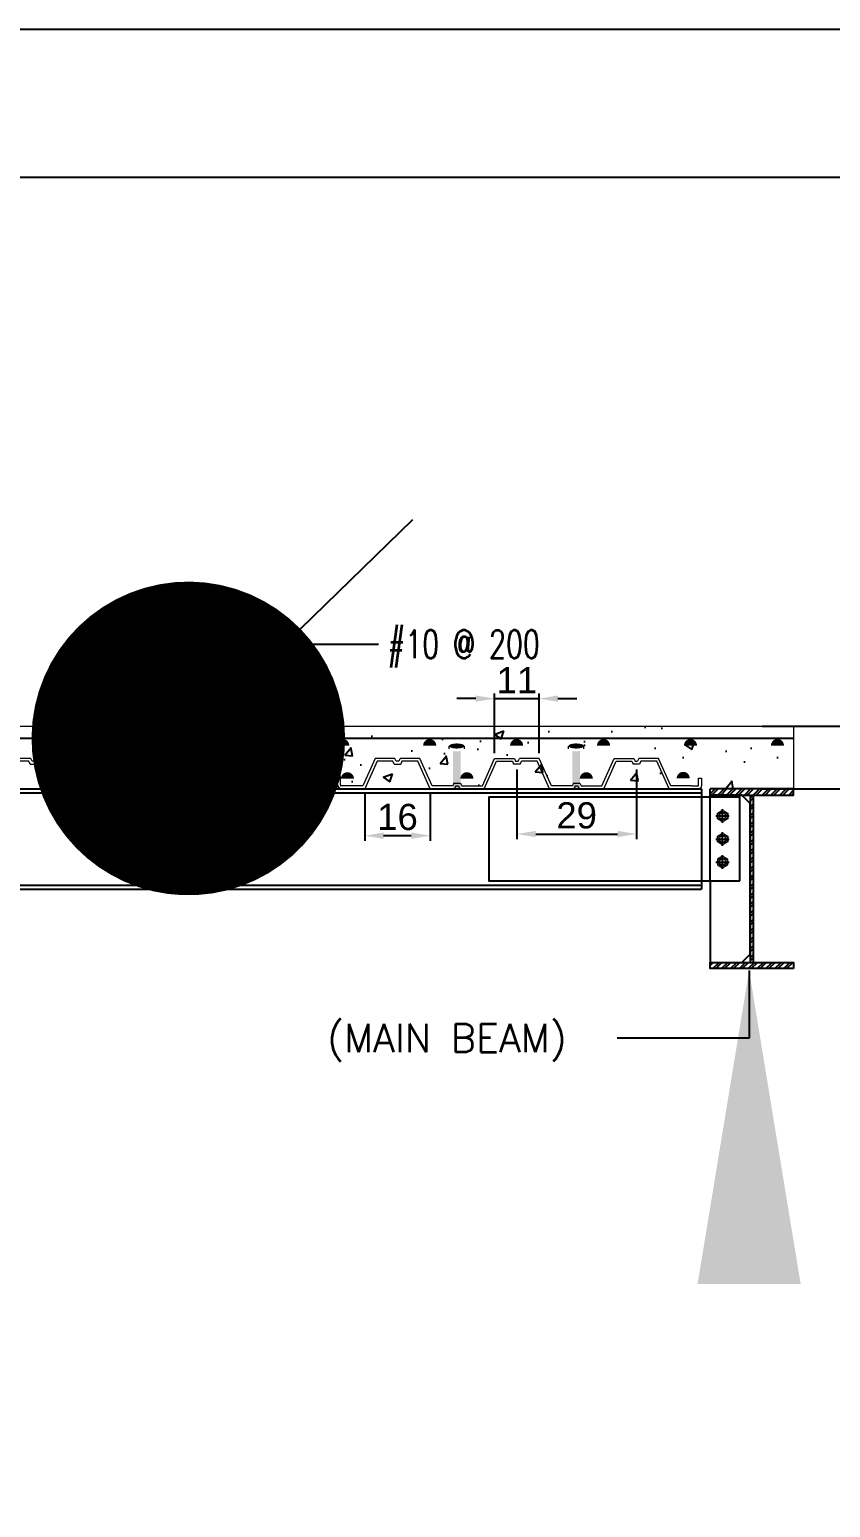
# Model space of a CAD drawing. Header units: inches. Extents: x 1387 to 2676, y -3005 to -2136.
# Drawn here: x 2559.82 to 2567.48, y -2959.24 to -2945.1 of the extents above; entities that cross this region are included whole.
import ezdxf
from ezdxf.enums import TextEntityAlignment as Align

# ---------------------------------------------------------------- set-up
doc = ezdxf.new("R2010")
doc.units = ezdxf.units.IN
doc.header["$MEASUREMENT"] = 0
doc.linetypes.add('HIDDEN', pattern=[0.375, 0.25, -0.125])
for name, color, linetype in [('1', 1, 'Continuous'), ('4', 4, 'Continuous'), ('5', 7, 'Continuous'), ('7', 7, 'Continuous'), ('8', 1, 'HIDDEN'), ('9', 9, 'Continuous'), ('DIM', 8, 'Continuous'), ('DIMLINES', 4, 'Continuous'), ('g', 3, 'Continuous'), ('lateral brace', 5, 'Continuous'), ('Layer4', 118, 'Continuous')]:
    doc.layers.add(name, color=color, linetype=linetype)
for name, color, linetype, lineweight in [('17', 60, 'Continuous', 18), ('19', 132, 'Continuous', 25), ('23', 252, 'Continuous', 18), ('27', 122, 'Continuous', 25), ('29', 151, 'Continuous', 25), ('30', 86, 'Continuous', 18)]:
    doc.layers.add(name, color=color, linetype=linetype, lineweight=lineweight)
doc.styles.add('ROMANS', font='ROMANS')
doc.styles.add('ROMANST', font='romanst.shx')
doc.styles.get("Standard").update_dxf_attribs({"font": 'arial.ttf'})
doc.dimstyles.new('Copy of ISO-25', dxfattribs={"dimtxt": 0.25, "dimasz": 0.18, "dimexe": 0.05, "dimexo": 0.05, "dimgap": 0.05, "dimtad": 1, "dimtoh": 1, "dimdec": 0, "dimlfac": 25, "dimdsep": 46, "dimtxsty": 'Standard', "dimcen": 2.5, "dimclrd": 1, "dimclre": 1, "dimclrt": 2, "dimadec": 0, "dimazin": 0, "dimtfac": 1, "dimtdec": 0, "dimtmove": 0, "dimatfit": 3, "dimfxl": 1, "dimarcsym": 0})
doc.dimstyles.new('LEADER', dxfattribs={"dimtxt": 2, "dimasz": 1, "dimexe": 2, "dimexo": 2, "dimgap": 1, "dimtad": 1, "dimdec": 0, "dimzin": 0, "dimdsep": 46, "dimtxsty": 'ROMANS', "dimblk": 'DOT', "dimcen": 0.09, "dimclrd": 86, "dimclre": 86, "dimclrt": 60, "dimadec": 0, "dimazin": 0, "dimtfac": 1, "dimtdec": 0, "dimtofl": 0, "dimtmove": 0, "dimatfit": 3, "dimldrblk": 'DOT', "dimfxl": 7, "dimfxlon": 1, "dimtolj": 1, "dimtzin": 0, "dimarcsym": 0})
doc.dimstyles.new('LEADER ARROW', dxfattribs={"dimtxt": 2, "dimasz": 3, "dimexe": 2, "dimexo": 2, "dimgap": 1, "dimtad": 1, "dimdec": 0, "dimzin": 0, "dimdsep": 46, "dimtxsty": 'ROMANS', "dimcen": 0.09, "dimclrd": 86, "dimclre": 86, "dimclrt": 60, "dimadec": 0, "dimazin": 0, "dimtfac": 1, "dimtdec": 0, "dimtofl": 0, "dimtmove": 0, "dimatfit": 3, "dimfxl": 7, "dimfxlon": 1, "dimtolj": 1, "dimtzin": 0, "dimarcsym": 0})
doc.dimstyles.get("Standard").update_dxf_attribs({"dimtxt": 0.25, "dimasz": 0.18, "dimexe": 0.18, "dimexo": 0.0625, "dimgap": 0.09, "dimtad": 0, "dimdec": 0, "dimlfac": 100, "dimzin": 0, "dimdsep": 46, "dimtxsty": 'Standard', "dimcen": 0.09, "dimadec": 0, "dimazin": 0, "dimtfac": 1, "dimtdec": 0, "dimtofl": 0, "dimtmove": 0, "dimatfit": 3, "dimfxl": 1, "dimtolj": 1, "dimtzin": 0, "dimarcsym": 0})

# ---------------------------------------------------------------- blocks, each defined once
blk = doc.blocks.new('DEK')
at = {"layer": '17'}
for p, q in [((-5.182, 0.316), (-5.378, -0.122)), ((-5.151, 0.269), (-5.347, -0.169)), ((-4.868, 0.316), (-5.182, 0.316)), ((-4.899, 0.269), (-5.151, 0.269)), ((-4.879, 0.224), (-4.899, 0.269)), ((-4.848, 0.271), (-4.868, 0.316)), ((-4.806, 0.271), (-4.848, 0.271)), ((-4.786, 0.316), (-4.806, 0.271)), ((-4.472, 0.316), (-4.786, 0.316)), ((-4.755, 0.269), (-4.775, 0.224)), ((-4.502, 0.269), (-4.755, 0.269)), ((-4.306, -0.169), (-4.502, 0.269)), ((-4.276, -0.122), (-4.472, 0.316)), ((-3.473, -0.122), (-3.277, 0.316)), ((-3.443, -0.169), (-3.247, 0.269)), ((-3.277, 0.316), (-2.963, 0.316)), ((-3.247, 0.269), (-2.994, 0.269)), ((-2.994, 0.269), (-2.974, 0.224)), ((-2.963, 0.316), (-2.943, 0.271)), ((-2.943, 0.271), (-2.901, 0.271)), ((-2.901, 0.271), (-2.881, 0.316)), ((-2.567, 0.316), (-2.881, 0.316)), ((-2.87, 0.224), (-2.85, 0.269)), ((-2.598, 0.269), (-2.85, 0.269)), ((-2.402, -0.169), (-2.598, 0.269)), ((-2.371, -0.122), (-2.567, 0.316)), ((-1.569, -0.122), (-1.373, 0.316)), ((-1.538, -0.169), (-1.342, 0.269)), ((-1.373, 0.316), (-1.059, 0.316)), ((-1.342, 0.269), (-1.09, 0.269)), ((-1.09, 0.269), (-1.07, 0.224)), ((-1.059, 0.316), (-1.039, 0.271)), ((-1.039, 0.271), (-0.997, 0.271)), ((-0.977, 0.316), (-0.997, 0.271)), ((-0.663, 0.316), (-0.977, 0.316)), ((-0.946, 0.269), (-0.966, 0.224)), ((-0.693, 0.269), (-0.946, 0.269)), ((-0.497, -0.169), (-0.693, 0.269)), ((-0.467, -0.122), (-0.663, 0.316)), ((-5.896, 0), (-5.896, 0.02)), ((-5.896, 0), (-5.848, 0)), ((-5.848, 0.02), (-5.848, 0)), ((-5.838, 0.078), (-5.807, 0.078)), ((-5.838, 0.031), (-5.807, 0.031)), ((-5.792, 0.078), (-5.807, 0.078)), ((-5.792, 0.031), (-5.807, 0.031)), ((-5.781, -0.103), (-5.781, 0.02)), ((-5.734, -0.103), (-5.734, 0.02)), ((-4.879, 0.224), (-4.775, 0.224)), ((-2.87, 0.224), (-2.974, 0.224)), ((-0.966, 0.224), (-1.07, 0.224)), ((-0.024, 0), (0.024, 0)), ((-5.378, -0.122), (-5.728, -0.122)), ((-5.347, -0.169), (-5.728, -0.169)), ((-3.915, -0.169), (-4.306, -0.169)), ((-3.946, -0.122), (-4.276, -0.122)), ((-3.927, -0.077), (-3.946, -0.122)), ((-3.927, -0.077), (-3.822, -0.077)), ((-3.896, -0.124), (-3.915, -0.169)), ((-3.896, -0.124), (-3.853, -0.124)), ((-3.853, -0.124), (-3.834, -0.169)), ((-3.834, -0.169), (-3.443, -0.169)), ((-3.822, -0.077), (-3.803, -0.122)), ((-3.803, -0.122), (-3.473, -0.122)), ((-2.011, -0.169), (-2.402, -0.169)), ((-2.042, -0.122), (-2.371, -0.122)), ((-2.022, -0.077), (-2.042, -0.122)), ((-2.022, -0.077), (-1.918, -0.077)), ((-1.991, -0.124), (-2.011, -0.169)), ((-1.991, -0.124), (-1.949, -0.124)), ((-1.949, -0.124), (-1.929, -0.169)), ((-1.929, -0.169), (-1.538, -0.169)), ((-1.918, -0.077), (-1.898, -0.122)), ((-1.898, -0.122), (-1.569, -0.122)), ((-0.137, -0.169), (-0.497, -0.169)), ((-0.137, -0.122), (-0.467, -0.122))]:
    blk.add_line(p, q, dxfattribs=at)
for points in [[(-0.137, -0.122), (-0.03, -0.122, 0.414214), (-0.024, -0.116), (-0.024, 0)], [(-0.137, -0.169), (-0.03, -0.169, 0.414214), (0.024, -0.116), (0.024, 0)]]:
    blk.add_lwpolyline(points, format="xyb", dxfattribs=at)
for centre, radius, start, end in [((-5.838, 0.02), 0.058, 90, 180), ((-5.838, 0.02), 0.0107, 90, 180), ((-5.792, 0.02), 0.058, 0, 90), ((-5.792, 0.02), 0.0107, 0, 90), ((-5.708, -0.099), 0.073, 182.9927, 254.4038), ((-5.726, -0.111), 0.0114, 135.3658, 258.9936)]:
    blk.add_arc(centre, radius, start, end, dxfattribs=at)
blk = doc.blocks.new('_Dot')
at = {"layer": 'DIM', "color": 0, "lineweight": -2}
blk.add_line((-0.5, 0), (-1, 0), dxfattribs=at)
at = {"layer": 'DIM', "color": 0, "const_width": 0.5}
blk.add_lwpolyline([(-0.25, 0, 1), (0.25, 0, 1)], format="xyb", close=True, dxfattribs=at)
blk = doc.blocks.new('*D460')
at = {"layer": 'Defpoints', "color": 0, "transparency": 16777216}
for p in [(2566.769, -2951.766), (2567.783, -2951.766), (2566.759, -2952.366)]:
    blk.add_point(p, dxfattribs=at)
at = {"layer": 'DIMLINES', "color": 0, "lineweight": -2, "transparency": 16777216}
for p, q in [((2566.831, -2951.766), (2567.963, -2951.766)), ((2567.783, -2952.186), (2567.783, -2951.946)), ((2566.822, -2952.366), (2567.963, -2952.366))]:
    blk.add_line(p, q, dxfattribs=at)
at = {"layer": 'DIMLINES', "color": 0, "transparency": 16777216}
for points in [[(2567.753, -2951.946), (2567.813, -2951.946), (2567.783, -2951.766)], [(2567.753, -2952.186), (2567.813, -2952.186), (2567.783, -2952.366)]]:
    blk.add_solid(points, dxfattribs=at)
at = {"layer": 'DIMLINES', "color": 0, "transparency": 16777216, "insert": (2567.783, -2952.066), "char_height": 0.25, "attachment_point": 5, "rotation": 90}
blk.add_mtext('\\A1;125 mm ', dxfattribs=at)
blk = doc.blocks.new('*D475')
at = {"color": 1, "lineweight": -2, "transparency": 16777216}
for p, q in [((2564.484, -2952.18), (2564.484, -2952.848)), ((2565.627, -2952.18), (2565.627, -2952.848)), ((2564.664, -2952.798), (2565.447, -2952.798))]:
    blk.add_line(p, q, dxfattribs=at)
at = {"color": 1, "transparency": 16777216}
for points in [[(2564.664, -2952.768), (2564.664, -2952.828), (2564.484, -2952.798)], [(2565.447, -2952.768), (2565.447, -2952.828), (2565.627, -2952.798)]]:
    blk.add_solid(points, dxfattribs=at)
at = {"layer": 'Defpoints', "color": 0, "transparency": 16777216}
for p in [(2564.484, -2952.13), (2565.627, -2952.13), (2565.627, -2952.798)]:
    blk.add_point(p, dxfattribs=at)
at = {"color": 2, "transparency": 16777216, "insert": (2565.056, -2952.621), "char_height": 0.25, "attachment_point": 5}
blk.add_mtext('29', dxfattribs=at)
blk = doc.blocks.new('*D476')
at = {"color": 1, "lineweight": -2, "transparency": 16777216}
for p, q in [((2564.091, -2951.503), (2563.911, -2951.503)), ((2564.271, -2952.024), (2564.271, -2951.453)), ((2564.271, -2951.503), (2564.697, -2951.503)), ((2564.697, -2952.024), (2564.697, -2951.453)), ((2564.877, -2951.503), (2565.057, -2951.503))]:
    blk.add_line(p, q, dxfattribs=at)
at = {"color": 1, "transparency": 16777216}
for points in [[(2564.091, -2951.473), (2564.091, -2951.533), (2564.271, -2951.503)], [(2564.877, -2951.473), (2564.877, -2951.533), (2564.697, -2951.503)]]:
    blk.add_solid(points, dxfattribs=at)
at = {"layer": 'Defpoints', "color": 0, "transparency": 16777216}
for p in [(2564.697, -2951.503), (2564.271, -2952.074), (2564.697, -2952.074)]:
    blk.add_point(p, dxfattribs=at)
at = {"color": 2, "transparency": 16777216, "insert": (2564.484, -2951.327), "char_height": 0.25, "attachment_point": 5}
blk.add_mtext('11', dxfattribs=at)
blk = doc.blocks.new('*D477')
at = {"color": 1, "lineweight": -2, "transparency": 16777216}
for p, q in [((2563.029, -2952.416), (2563.029, -2952.864)), ((2563.654, -2952.416), (2563.654, -2952.864)), ((2563.474, -2952.814), (2563.209, -2952.814))]:
    blk.add_line(p, q, dxfattribs=at)
at = {"color": 1, "transparency": 16777216}
for points in [[(2563.209, -2952.784), (2563.209, -2952.844), (2563.029, -2952.814)], [(2563.474, -2952.784), (2563.474, -2952.844), (2563.654, -2952.814)]]:
    blk.add_solid(points, dxfattribs=at)
at = {"layer": 'Defpoints', "color": 0, "transparency": 16777216}
for p in [(2563.029, -2952.366), (2563.654, -2952.366), (2563.029, -2952.814)]:
    blk.add_point(p, dxfattribs=at)
at = {"color": 2, "transparency": 16777216, "insert": (2563.342, -2952.636), "char_height": 0.25, "attachment_point": 5}
blk.add_mtext('16', dxfattribs=at)

msp = doc.modelspace()

# ---------------------------------------------------------------- hatches: boundary and pattern name
at = {"layer": '23'}
h = msp.add_hatch(color=5, dxfattribs=at)
h.set_gradient(color1=(0, 0, 255), color2=(112, 112, 255), one_color=1, tint=0.72)
edge = h.paths.add_edge_path()
edge.add_ellipse((2560.425337, -2951.956115), major_axis=(0.074597, 0), ratio=0.329270476, start_angle=180, end_angle=360)
edge.add_ellipse((2560.425337, -2951.956115), major_axis=(0.074597, 0), ratio=0.329270476, start_angle=0, end_angle=180)
h = msp.add_hatch(color=5, dxfattribs=at)
h.set_gradient(color1=(0, 0, 255), color2=(204, 204, 255), one_color=1, tint=0.9)
edge = h.paths.add_edge_path()
edge.add_ellipse((2560.425337, -2951.983626), major_axis=(0.074597, 0), ratio=0.329270476, start_angle=240.7923119, end_angle=300.7986893, ccw=False)
edge.add_line((2560.388935, -2952.005065), (2560.388935, -2952.353841))
edge.add_ellipse((2560.426233, -2952.354318), major_axis=(0.037299, 0), ratio=0.329270476, start_angle=0, end_angle=180, ccw=False)
edge.add_line((2560.463532, -2952.353841), (2560.463532, -2952.004724))
edge = h.paths.add_edge_path()
edge.add_ellipse((2560.426233, -2952.354318), major_axis=(0.037299, 0), ratio=0.329270476, start_angle=0, end_angle=180)
edge.add_ellipse((2560.426233, -2952.354318), major_axis=(0.037299, 0), ratio=0.329270476, start_angle=180, end_angle=360)
h = msp.add_hatch(color=5, dxfattribs=at)
h.set_gradient(color1=(0, 0, 255), color2=(112, 112, 255), one_color=1, tint=0.72)
edge = h.paths.add_edge_path()
edge.add_ellipse((2561.568046, -2951.956115), major_axis=(0.074597, 0), ratio=0.329270476, start_angle=180, end_angle=360)
edge.add_ellipse((2561.568046, -2951.956115), major_axis=(0.074597, 0), ratio=0.329270476, start_angle=0, end_angle=180)
h = msp.add_hatch(color=5, dxfattribs=at)
h.set_gradient(color1=(0, 0, 255), color2=(204, 204, 255), one_color=1, tint=0.9)
edge = h.paths.add_edge_path()
edge.add_ellipse((2561.568046, -2951.983626), major_axis=(0.074597, 0), ratio=0.329270476, start_angle=240.7923119, end_angle=300.7986893, ccw=False)
edge.add_line((2561.531645, -2952.005065), (2561.531645, -2952.353841))
edge.add_ellipse((2561.568943, -2952.354318), major_axis=(0.037299, 0), ratio=0.329270476, start_angle=0, end_angle=180, ccw=False)
edge.add_line((2561.606242, -2952.353841), (2561.606242, -2952.004724))
edge = h.paths.add_edge_path()
edge.add_ellipse((2561.568943, -2952.354318), major_axis=(0.037299, 0), ratio=0.329270476, start_angle=0, end_angle=180)
edge.add_ellipse((2561.568943, -2952.354318), major_axis=(0.037299, 0), ratio=0.329270476, start_angle=180, end_angle=360)
h = msp.add_hatch(color=5, dxfattribs=at)
h.set_gradient(color1=(0, 0, 255), color2=(112, 112, 255), one_color=1, tint=0.72)
edge = h.paths.add_edge_path()
edge.add_ellipse((2562.720359, -2951.956115), major_axis=(-0.074597, 0), ratio=0.329270476, start_angle=0, end_angle=180, ccw=False)
edge.add_ellipse((2562.720359, -2951.956115), major_axis=(-0.074597, 0), ratio=0.329270476, start_angle=180, end_angle=360, ccw=False)
h = msp.add_hatch(color=5, dxfattribs=at)
h.set_gradient(color1=(0, 0, 255), color2=(204, 204, 255), one_color=1, tint=0.9)
edge = h.paths.add_edge_path()
edge.add_ellipse((2562.720359, -2951.983626), major_axis=(-0.074597, 0), ratio=0.329270476, start_angle=59.2013107, end_angle=119.2076881)
edge.add_line((2562.75676, -2952.005065), (2562.75676, -2952.353841))
edge.add_ellipse((2562.719462, -2952.354318), major_axis=(-0.037299, 0), ratio=0.329270476, start_angle=180, end_angle=360)
edge.add_line((2562.682163, -2952.353841), (2562.682163, -2952.004724))
edge = h.paths.add_edge_path()
edge.add_ellipse((2562.719462, -2952.354318), major_axis=(-0.037299, 0), ratio=0.329270476, start_angle=180, end_angle=360, ccw=False)
edge.add_ellipse((2562.719462, -2952.354318), major_axis=(-0.037299, 0), ratio=0.329270476, start_angle=0, end_angle=180, ccw=False)
h = msp.add_hatch(color=5, dxfattribs=at)
h.set_gradient(color1=(0, 0, 255), color2=(112, 112, 255), one_color=1, tint=0.72)
edge = h.paths.add_edge_path()
edge.add_ellipse((2563.90821, -2951.956115), major_axis=(0.074597, 0), ratio=0.329270476, start_angle=180, end_angle=360)
edge.add_ellipse((2563.90821, -2951.956115), major_axis=(0.074597, 0), ratio=0.329270476, start_angle=0, end_angle=180)
h = msp.add_hatch(color=5, dxfattribs=at)
h.set_gradient(color1=(0, 0, 255), color2=(204, 204, 255), one_color=1, tint=0.9)
edge = h.paths.add_edge_path()
edge.add_ellipse((2563.90821, -2951.983626), major_axis=(0.074597, 0), ratio=0.329270476, start_angle=240.7923119, end_angle=300.7986893, ccw=False)
edge.add_line((2563.871808, -2952.005065), (2563.871808, -2952.353841))
edge.add_ellipse((2563.909107, -2952.354318), major_axis=(0.037299, 0), ratio=0.329270476, start_angle=0, end_angle=180, ccw=False)
edge.add_line((2563.946405, -2952.353841), (2563.946405, -2952.004724))
edge = h.paths.add_edge_path()
edge.add_ellipse((2563.909107, -2952.354318), major_axis=(0.037299, 0), ratio=0.329270476, start_angle=0, end_angle=180)
edge.add_ellipse((2563.909107, -2952.354318), major_axis=(0.037299, 0), ratio=0.329270476, start_angle=180, end_angle=360)
h = msp.add_hatch(color=5, dxfattribs=at)
h.set_gradient(color1=(0, 0, 255), color2=(112, 112, 255), one_color=1, tint=0.72)
edge = h.paths.add_edge_path()
edge.add_ellipse((2565.05092, -2951.956115), major_axis=(0.074597, 0), ratio=0.329270476, start_angle=180, end_angle=360)
edge.add_ellipse((2565.05092, -2951.956115), major_axis=(0.074597, 0), ratio=0.329270476, start_angle=0, end_angle=180)
h = msp.add_hatch(color=5, dxfattribs=at)
h.set_gradient(color1=(0, 0, 255), color2=(204, 204, 255), one_color=1, tint=0.9)
edge = h.paths.add_edge_path()
edge.add_ellipse((2565.05092, -2951.983626), major_axis=(0.074597, 0), ratio=0.329270476, start_angle=240.7923119, end_angle=300.7986893, ccw=False)
edge.add_line((2565.014518, -2952.005065), (2565.014518, -2952.353841))
edge.add_ellipse((2565.051817, -2952.354318), major_axis=(0.037299, 0), ratio=0.329270476, start_angle=0, end_angle=180, ccw=False)
edge.add_line((2565.089115, -2952.353841), (2565.089115, -2952.004724))
edge = h.paths.add_edge_path()
edge.add_ellipse((2565.051817, -2952.354318), major_axis=(0.037299, 0), ratio=0.329270476, start_angle=0, end_angle=180)
edge.add_ellipse((2565.051817, -2952.354318), major_axis=(0.037299, 0), ratio=0.329270476, start_angle=180, end_angle=360)
at = {"layer": '8'}
h = msp.add_hatch(dxfattribs=at)
h.set_pattern_fill('AR-CONC', color=256, scale=0.005, style=0)
h.set_pattern_definition([(50, (1779.4761, -2849.6741), (0.91092334, -0.0796954), [0.09525, -1.04775]), (355, (1779.4761, -2849.6741), (-0.1762171, 0.9552842), [0.0762, -0.8382029]), (100.45144, (1779.552, -2849.6807), (0.7347062, 0.8755888), [0.08095, -0.8904512]), (46.1842, (1779.4761, -2849.4201), (1.3553952, -0.2102116), [0.142875, -1.571625]), (96.63556, (1779.589, -2849.4376), (1.1870207, 1.2371306), [0.121425, -1.335678]), (351.18415, (1779.4761, -2849.4201), (1.1870207, 1.2371306), [0.1142998, -1.2572987]), (21, (1779.6031, -2849.4836), (0.75807196, -0.511326), [0.09525, -1.04775]), (326, (1779.6031, -2849.4836), (0.3090101, 0.9209398), [0.0762, -0.8382]), (71.45144, (1779.6663, -2849.5262), (1.0670821, 0.4096138), [0.08095, -0.8904497]), (37.5, (1779.4761, -2849.67408), (0.01544302, 0.4227752), [0, -0.82804, 0, -0.8509, 0, -0.841375]), (7.5, (1779.4761, -2849.6741), (0.3340983, 0.50090287), [0, -0.48514, 0, -0.80899, 0, -0.320675]), (327.5, (1779.1929, -2849.67408), (0.67795298, -0.02864372), [0, -0.3175, 0, -0.9906, 0, -1.31445]), (317.5, (1779.0659, -2849.6741), (0.7406459, 0.12713246), [0, -0.41275, 0, -0.65786, 0, -0.93345])])
h.paths.add_polyline_path([(2553.351221, -2951.765585), (2567.131925, -2951.765585), (2567.131925, -2952.365585), (2566.331925, -2952.365585), (2566.331925, -2952.445585), (2566.251925, -2952.445585), (2566.251925, -2952.365585), (2566.047318, -2952.365585), (2566.16493, -2952.102788), (2566.251925, -2952.102788), (2566.251925, -2952.074378), (2566.146519, -2952.074378), (2566.028907, -2952.337175), (2565.831338, -2952.337175), (2565.81952, -2952.310187), (2565.756967, -2952.310187), (2565.74515, -2952.337175), (2565.547579, -2952.337175), (2565.429966, -2952.074378), (2565.241408, -2952.074378), (2565.22959, -2952.101366), (2565.204185, -2952.101366), (2565.192368, -2952.074378), (2565.003809, -2952.074378), (2564.886197, -2952.337175), (2564.688628, -2952.337175), (2564.624001, -2952.337175, -0.414213562), (2564.620449, -2952.333623), (2564.620449, -2952.264136), (2564.592039, -2952.264136), (2564.592039, -2952.333623, 0.414213562), (2564.624001, -2952.365585), (2554.087907, -2952.365585, 0.480211915), (2554.143419, -2952.325688), (2554.143419, -2952.251939, -0.462711214), (2554.171049, -2952.251939, -2.414213562), (2554.177441, -2952.258331), (2554.183833, -2952.259397), (2554.183833, -2952.264136), (2554.212244, -2952.264136), (2554.212244, -2952.251939, 0.414213562), (2554.177441, -2952.217136), (2554.15884, -2952.217136), (2554.149811, -2952.217136, 0.414213562), (2554.115008, -2952.251939), (2554.115008, -2952.337175), (2553.901504, -2952.337175), (2553.783892, -2952.074378), (2553.595333, -2952.074378), (2553.583516, -2952.101366), (2553.558111, -2952.101366), (2553.546294, -2952.074378), (2553.351221, -2952.074378)])
h.paths.add_polyline_path([(2559.180772, -2952.074378), (2559.06316, -2952.337175), (2558.865591, -2952.337175), (2558.853773, -2952.310187), (2558.79122, -2952.310187), (2558.779403, -2952.337175), (2558.581832, -2952.337175), (2558.46422, -2952.074378), (2558.275661, -2952.074378), (2558.263843, -2952.101366), (2558.238439, -2952.101366), (2558.226621, -2952.074378), (2558.038062, -2952.074378), (2557.92045, -2952.337175), (2557.722881, -2952.337175), (2557.658254, -2952.337175, -0.414213562), (2557.654703, -2952.333623), (2557.654703, -2952.264136), (2557.695117, -2952.264136), (2557.695117, -2952.251939, 0.414213562), (2557.660314, -2952.217136), (2557.641714, -2952.217136), (2557.632684, -2952.217136, 0.414213562), (2557.597882, -2952.251939), (2557.597882, -2952.337175), (2557.384378, -2952.337175), (2557.266765, -2952.074378), (2557.078207, -2952.074378), (2557.066389, -2952.101366), (2557.040984, -2952.101366), (2557.029167, -2952.074378), (2556.840608, -2952.074378), (2556.722996, -2952.337175), (2556.525427, -2952.337175), (2556.513609, -2952.310187), (2556.451057, -2952.310187), (2556.439239, -2952.337175), (2556.241668, -2952.337175), (2556.124056, -2952.074378), (2555.935497, -2952.074378), (2555.92368, -2952.101366), (2555.898275, -2952.101366), (2555.886457, -2952.074378), (2555.697899, -2952.074378), (2555.580286, -2952.337175), (2555.382717, -2952.337175), (2555.3709, -2952.310187), (2555.308347, -2952.310187), (2555.29653, -2952.337175), (2555.098958, -2952.337175), (2554.981346, -2952.074378), (2554.792788, -2952.074378), (2554.78097, -2952.101366), (2554.755565, -2952.101366), (2554.743748, -2952.074378), (2554.555189, -2952.074378), (2554.437577, -2952.337175), (2554.240008, -2952.337175), (2554.171829, -2952.337175), (2554.171829, -2952.333623, 0.414213562), (2554.17538, -2952.337175), (2554.240008, -2952.337175), (2554.437577, -2952.337175), (2554.555189, -2952.074378), (2554.743748, -2952.074378), (2554.755565, -2952.101366), (2554.78097, -2952.101366), (2554.792788, -2952.074378), (2554.981346, -2952.074378), (2555.098958, -2952.337175), (2555.29653, -2952.337175), (2555.308347, -2952.310187), (2555.3709, -2952.310187), (2555.382717, -2952.337175), (2555.580286, -2952.337175), (2555.697899, -2952.074378), (2555.886457, -2952.074378), (2555.898275, -2952.101366), (2555.92368, -2952.101366), (2555.935497, -2952.074378), (2556.124056, -2952.074378), (2556.241668, -2952.337175), (2556.439239, -2952.337175), (2556.451057, -2952.310187), (2556.513609, -2952.310187), (2556.525427, -2952.337175), (2556.722996, -2952.337175), (2556.840608, -2952.074378), (2557.029167, -2952.074378), (2557.040984, -2952.101366), (2557.066389, -2952.101366), (2557.078207, -2952.074378), (2557.266765, -2952.074378), (2557.384378, -2952.337175), (2557.597882, -2952.337175), (2557.597882, -2952.251939, -0.414213562), (2557.632684, -2952.217136), (2557.660314, -2952.217136, -0.523430007), (2557.69291, -2952.264136), (2557.666707, -2952.264136), (2557.666707, -2952.245546), (2557.641714, -2952.245546), (2557.626292, -2952.245546), (2557.626292, -2952.264136), (2557.654703, -2952.264136), (2557.654703, -2952.337175), (2557.722881, -2952.337175), (2557.92045, -2952.337175), (2558.038062, -2952.074378), (2558.226621, -2952.074378), (2558.238439, -2952.101366), (2558.263843, -2952.101366), (2558.275661, -2952.074378), (2558.46422, -2952.074378), (2558.581832, -2952.337175), (2558.779403, -2952.337175), (2558.79122, -2952.310187), (2558.853773, -2952.310187), (2558.865591, -2952.337175), (2559.06316, -2952.337175), (2559.180772, -2952.074378), (2559.369331, -2952.074378), (2559.381148, -2952.101366), (2559.406553, -2952.101366), (2559.418371, -2952.074378), (2559.606929, -2952.074378), (2559.724542, -2952.337175), (2559.922113, -2952.337175), (2559.93393, -2952.310187), (2559.996483, -2952.310187), (2560.0083, -2952.337175), (2560.205869, -2952.337175), (2560.323482, -2952.074378), (2560.51204, -2952.074378), (2560.523858, -2952.101366), (2560.549263, -2952.101366), (2560.56108, -2952.074378), (2560.749639, -2952.074378), (2560.867251, -2952.337175), (2561.080755, -2952.337175), (2561.080755, -2952.251939, -0.414213562), (2561.115558, -2952.217136), (2561.143188, -2952.217136, -0.523430007), (2561.175783, -2952.264136), (2561.14958, -2952.264136), (2561.14958, -2952.245546), (2561.124587, -2952.245546), (2561.109166, -2952.245546), (2561.109166, -2952.264136), (2561.137576, -2952.264136), (2561.137576, -2952.337175), (2561.205755, -2952.337175), (2561.403324, -2952.337175), (2561.520936, -2952.074378), (2561.709495, -2952.074378), (2561.721312, -2952.101366), (2561.746717, -2952.101366), (2561.758534, -2952.074378), (2561.947093, -2952.074378), (2562.064705, -2952.337175), (2562.262276, -2952.337175), (2562.274094, -2952.310187), (2562.336647, -2952.310187), (2562.348464, -2952.337175), (2562.546033, -2952.337175), (2562.663646, -2952.074378), (2562.852204, -2952.074378), (2562.864022, -2952.101366), (2562.889427, -2952.101366), (2562.901244, -2952.074378), (2563.089803, -2952.074378), (2563.207415, -2952.337175), (2563.404986, -2952.337175), (2563.416804, -2952.310187), (2563.479356, -2952.310187), (2563.491174, -2952.337175), (2563.688743, -2952.337175), (2563.806355, -2952.074378), (2563.994914, -2952.074378), (2564.006731, -2952.101366), (2564.032136, -2952.101366), (2564.043954, -2952.074378), (2564.232512, -2952.074378), (2564.350125, -2952.337175), (2564.563629, -2952.337175), (2564.563629, -2952.251939, -0.414213562), (2564.598431, -2952.217136), (2564.626061, -2952.217136, -0.523430007), (2564.658657, -2952.264136), (2564.632454, -2952.264136), (2564.632454, -2952.245546), (2564.626061, -2952.245546, -1), (2564.626061, -2952.258331), (2564.632454, -2952.259397), (2564.632454, -2952.264136), (2564.660864, -2952.264136), (2564.660864, -2952.251939, 0.414213562), (2564.626061, -2952.217136), (2564.607461, -2952.217136), (2564.598431, -2952.217136, 0.414213562), (2564.563629, -2952.251939), (2564.563629, -2952.337175), (2564.350125, -2952.337175), (2564.232512, -2952.074378), (2564.043954, -2952.074378), (2564.032136, -2952.101366), (2564.006731, -2952.101366), (2563.994914, -2952.074378), (2563.806355, -2952.074378), (2563.688743, -2952.337175), (2563.491174, -2952.337175), (2563.479356, -2952.310187), (2563.416804, -2952.310187), (2563.404986, -2952.337175), (2563.207415, -2952.337175), (2563.089803, -2952.074378), (2562.901244, -2952.074378), (2562.889427, -2952.101366), (2562.864022, -2952.101366), (2562.852204, -2952.074378), (2562.663646, -2952.074378), (2562.546033, -2952.337175), (2562.348464, -2952.337175), (2562.336647, -2952.310187), (2562.274094, -2952.310187), (2562.262276, -2952.337175), (2562.064705, -2952.337175), (2561.947093, -2952.074378), (2561.758534, -2952.074378), (2561.746717, -2952.101366), (2561.721312, -2952.101366), (2561.709495, -2952.074378), (2561.520936, -2952.074378), (2561.403324, -2952.337175), (2561.205755, -2952.337175), (2561.141127, -2952.337175, -0.414213562), (2561.137576, -2952.333623), (2561.137576, -2952.264136), (2561.177991, -2952.264136), (2561.177991, -2952.251939, 0.414213562), (2561.143188, -2952.217136), (2561.124587, -2952.217136), (2561.115558, -2952.217136, 0.414213562), (2561.080755, -2952.251939), (2561.080755, -2952.337175), (2560.867251, -2952.337175), (2560.749639, -2952.074378), (2560.56108, -2952.074378), (2560.549263, -2952.101366), (2560.523858, -2952.101366), (2560.51204, -2952.074378), (2560.323482, -2952.074378), (2560.205869, -2952.337175), (2560.0083, -2952.337175), (2559.996483, -2952.310187), (2559.93393, -2952.310187), (2559.922113, -2952.337175), (2559.724542, -2952.337175), (2559.606929, -2952.074378), (2559.418371, -2952.074378), (2559.406553, -2952.101366), (2559.381148, -2952.101366), (2559.369331, -2952.074378)], flags=16)
at = {"layer": '8', "linetype": 'Continuous', "ltscale": 0.8}
h = msp.add_hatch(dxfattribs=at)
h.set_pattern_fill('ANSI32', color=256, scale=0.16, style=0)
h.set_pattern_definition([(45, (674.196737, -2734.769525), (-0.0424264069, 0.0424264069), []), (45, (674.22502, -2734.769525), (-0.0424264069, 0.0424264069), [])])
h.paths.add_polyline_path([(2566.331925, -2952.365585), (2567.131925, -2952.365585), (2567.131925, -2952.425585), (2566.331925, -2952.425585)])
h.paths.add_polyline_path([(2566.715925, -2952.425585), (2566.747925, -2952.425585), (2566.747925, -2954.025585), (2566.715925, -2954.025585)])
h.paths.add_polyline_path([(2566.331925, -2954.025585), (2567.131925, -2954.025585), (2567.131925, -2954.085585), (2566.331925, -2954.085585)])

# ---------------------------------------------------------------- linework, layer by layer
at = {"layer": '1'}
msp.add_lwpolyline([(2502.742051, -3003.152673), (2584.010402, -3003.152673), (2584.010402, -2946.519677), (2502.742051, -2946.519677)], close=True, dxfattribs=at)
at = {"layer": '23', "linetype": 'Continuous', "ltscale": 0.8}
for p, q in [((2553.348552, -2951.765585), (2567.131925, -2951.765585)), ((2567.131925, -2951.765585), (2567.131925, -2952.365585))]:
    msp.add_line(p, q, dxfattribs=at)
at = {"layer": '23'}
for p, q in [((2560.350739, -2951.956115), (2560.350739, -2951.983942)), ((2560.499934, -2951.983942), (2560.499934, -2951.956115)), ((2561.493449, -2951.956115), (2561.493449, -2951.983942)), ((2561.642643, -2951.983942), (2561.642643, -2951.956115)), ((2562.645761, -2951.983942), (2562.645761, -2951.956115)), ((2562.794956, -2951.956115), (2562.794956, -2951.983942)), ((2563.833613, -2951.956115), (2563.833613, -2951.983942)), ((2563.982807, -2951.983942), (2563.982807, -2951.956115)), ((2564.976322, -2951.956115), (2564.976322, -2951.983942)), ((2565.125517, -2951.983942), (2565.125517, -2951.956115))]:
    msp.add_line(p, q, dxfattribs=at)
for points in [[(2566.40247, -2952.597033), (2566.451925, -2952.56848), (2566.501379, -2952.597033), (2566.501379, -2952.654138), (2566.451925, -2952.68269), (2566.40247, -2952.654138)], [(2566.40247, -2952.817033), (2566.451925, -2952.78848), (2566.501379, -2952.817033), (2566.501379, -2952.874138), (2566.451925, -2952.90269), (2566.40247, -2952.874138)], [(2566.40247, -2953.094138), (2566.451925, -2953.12269), (2566.501379, -2953.094138), (2566.501379, -2953.037033), (2566.451925, -2953.00848), (2566.40247, -2953.037033)]]:
    msp.add_lwpolyline(points, close=True, dxfattribs=at)
for centre in [(2566.451925, -2952.625585), (2566.451925, -2952.845585), (2566.451925, -2953.065585)]:
    msp.add_circle(centre, 0.049455, dxfattribs=at)
at = {"layer": '29', "linetype": 'Continuous', "ltscale": 0.8}
msp.add_lwpolyline([(2566.615925, -2953.245585), (2566.615925, -2952.445585), (2564.215925, -2952.445585), (2564.215925, -2953.245585)], close=True, dxfattribs=at)
msp.add_lwpolyline([(2566.331925, -2953.245585), (2566.331925, -2954.025585), (2566.635925, -2954.025585), (2566.715925, -2953.945585), (2566.715925, -2952.505585), (2566.635925, -2952.425585), (2566.331925, -2952.425585)], dxfattribs=at)
at = {"layer": '29'}
for centre in [(2566.451925, -2952.625585), (2566.451925, -2952.845585), (2566.451925, -2953.065585)]:
    msp.add_circle(centre, 0.032, dxfattribs=at)
at = {"layer": '30', "linetype": 'Continuous'}
msp.add_line((2561.986251, -2951.814778), (2562.26495, -2950.982093), dxfattribs=at)
msp.add_circle((2561.986251, -2951.951996), 0.137218, dxfattribs=at)
at = {"layer": '4', "linetype": 'Continuous'}
msp.add_line((2567.131925, -2951.883717), (2553.384992, -2951.883717), dxfattribs=at)
at = {"layer": '4', "linetype": 'Continuous', "const_width": 0.0625}
for points in [[(2560.291441, -2951.951996, -1), (2560.353941, -2951.951996)], [(2561.123221, -2951.951996, -1), (2561.185721, -2951.951996)], [(2561.955001, -2951.951996, -1), (2562.017501, -2951.951996)], [(2562.786781, -2951.951996, -1), (2562.849281, -2951.951996)], [(2563.618562, -2951.951996, -1), (2563.681062, -2951.951996)], [(2564.450342, -2951.951996, -1), (2564.512842, -2951.951996)], [(2565.282122, -2951.951996, -1), (2565.344622, -2951.951996)], [(2566.113902, -2951.951996, -1), (2566.176402, -2951.951996)], [(2566.945682, -2951.951996, -1), (2567.008182, -2951.951996)], [(2560.491613, -2952.269392, -1), (2560.554113, -2952.269392)], [(2561.634323, -2952.269392, -1), (2561.696823, -2952.269392)], [(2562.831777, -2952.269392, -1), (2562.894277, -2952.269392)], [(2563.974487, -2952.269392, -1), (2564.036987, -2952.269392)], [(2565.117196, -2952.269392, -1), (2565.179696, -2952.269392)], [(2566.044326, -2952.26584, -1), (2566.106826, -2952.26584)]]:
    msp.add_lwpolyline(points, format="xyb", dxfattribs=at)
at = {"layer": '7', "ltscale": 20}
for p, q in [((2566.251925, -2952.445585), (2566.251925, -2953.325585)), ((2566.331925, -2953.245585), (2566.331925, -2952.445585))]:
    msp.add_line(p, q, dxfattribs=at)
at = {"layer": '9', "linetype": 'Continuous', "ltscale": 0.8}
for p, q in [((2553.348552, -2952.365585), (2566.251925, -2952.365585)), ((2553.348552, -2952.405585), (2566.251925, -2952.405585)), ((2566.251925, -2952.365585), (2566.251925, -2952.445585)), ((2566.331925, -2952.445585), (2566.331925, -2952.365585)), ((2553.348552, -2953.285585), (2566.251925, -2953.285585)), ((2553.348552, -2953.325585), (2566.251925, -2953.325585))]:
    msp.add_line(p, q, dxfattribs=at)
for points in [[(2566.331925, -2952.425585), (2567.131925, -2952.425585), (2567.131925, -2952.365585), (2566.331925, -2952.365585)], [(2566.715925, -2952.425585), (2566.715925, -2954.025585)], [(2566.747925, -2954.025585), (2566.747925, -2952.425585)]]:
    msp.add_lwpolyline(points, dxfattribs=at)
msp.add_lwpolyline([(2567.131925, -2954.085585), (2566.331925, -2954.085585), (2566.331925, -2954.025585), (2567.131925, -2954.025585)], close=True, dxfattribs=at)
at = {"layer": 'DIM'}
msp.add_lwpolyline([(2501.326227, -3004.568498), (2585.426227, -3004.568498), (2585.426227, -2945.103852), (2501.326227, -2945.103852)], close=True, dxfattribs=at)
at = {"layer": 'g'}
for points in [[(2566.387925, -2952.625585), (2566.515925, -2952.625585)], [(2566.451925, -2952.689585), (2566.451925, -2952.561585)], [(2566.387925, -2952.845585), (2566.515925, -2952.845585)], [(2566.451925, -2952.909585), (2566.451925, -2952.781585)], [(2566.451925, -2953.129585), (2566.451925, -2953.001585)], [(2566.387925, -2953.065585), (2566.515925, -2953.065585)]]:
    msp.add_lwpolyline(points, dxfattribs=at)
at = {"layer": 'lateral brace'}
msp.add_lwpolyline([(2501.326227, -3004.568498), (2585.426227, -3004.568498), (2585.426227, -2945.103852), (2501.326227, -2945.103852)], close=True, dxfattribs=at)
at = {"layer": 'Layer4'}
msp.add_lwpolyline([(2585.426227, -2945.103852), (2501.326227, -2945.103852), (2501.326227, -3004.568498), (2585.426227, -3004.568498)], close=True, dxfattribs=at)

# ---------------------------------------------------------------- block references
at = {"layer": '5', "xscale": 0.6, "yscale": 0.6, "zscale": 0.6}
for p in [(2562.754846, -2952.264136), (2566.23772, -2952.264136)]:
    msp.add_blockref('DEK', p, dxfattribs=at)

# ---------------------------------------------------------------- texts
at = {"layer": '19', "style": 'ROMANS'}
msp.add_text('(MAIN BEAM)', height=0.27, dxfattribs=at).set_placement((2562.668711, -2954.749941), align=Align.MIDDLE_LEFT)
at = {"layer": '27', "style": 'ROMANST', "width": 0.7}
msp.add_text('#10 @ 200', height=0.27, dxfattribs=at).set_placement((2563.245907, -2950.982093), align=Align.MIDDLE_LEFT)

# ---------------------------------------------------------------- dimensions: what is measured, and where the dimension line sits
for base, p1, p2, picture, middle in [((2564.697445, -2951.50283), (2564.271288, -2952.074378), (2564.697445, -2952.074378), '*D476', (2564.484366, -2951.327319)), ((2565.627076, -2952.798457), (2564.484366, -2952.129776), (2565.627076, -2952.129776), '*D475', (2565.055721, -2952.620814)), ((2563.029377, -2952.813585), (2563.653936, -2952.365585), (2563.029377, -2952.365585), '*D477', (2563.341657, -2952.635942))]:
    dim = msp.add_linear_dim(base=base, p1=p1, p2=p2, dimstyle='Copy of ISO-25')
    dim.commit()
    dim.dimension.update_dxf_attribs({"geometry": picture, "text_midpoint": middle})
at = {"layer": 'DIMLINES'}
dim = msp.add_linear_dim(base=(2567.782752, -2951.765585), p1=(2566.759254, -2952.365585), p2=(2566.768581, -2951.765585), angle=90, text='125 mm ', dimstyle='Standard', dxfattribs=at)
dim.commit()
dim.dimension.update_dxf_attribs({"geometry": '*D460', "text_midpoint": (2567.782752, -2952.065585), "dimtype": 160})

# ---------------------------------------------------------------- leaders
at = {"layer": '30', "linetype": 'Continuous'}
msp.add_leader([(2561.340343, -2951.883717), (2562.26495, -2950.982093), (2563.161111, -2950.982093)], dimstyle='LEADER', override={"dimasz": 3, "dimgap": 1, "dimtad": 0}, dxfattribs=at)
at = {"layer": '30', "linetype": 'Continuous', "ltscale": 0.8}
msp.add_leader([(2566.706018, -2954.103094), (2566.706018, -2954.749941), (2565.443067, -2954.749941)], dimstyle='LEADER ARROW', override={"dimtad": 0}, dxfattribs=at)

doc.saveas('drawing.dxf')
